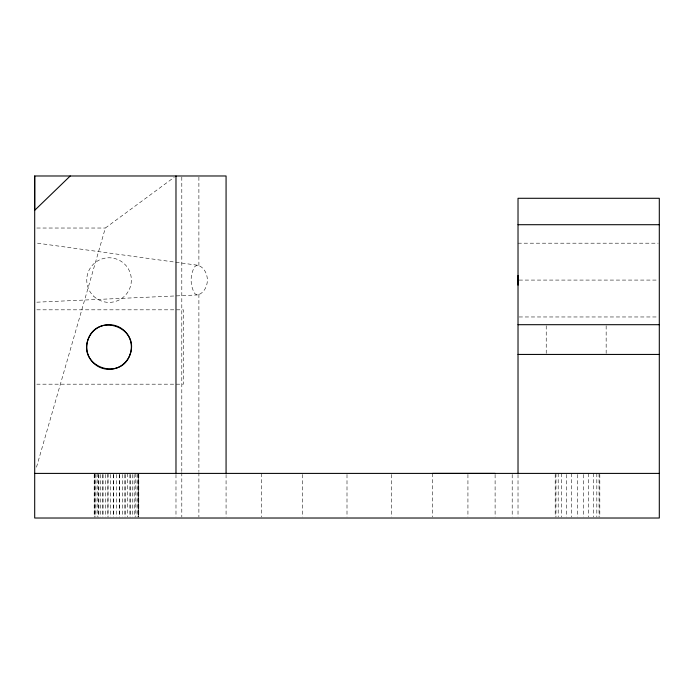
<?xml version="1.0" encoding="UTF-8"?>
<svg xmlns="http://www.w3.org/2000/svg" width="694" height="694" viewBox="0 0 694 694"><rect width="100%" height="100%" fill="white"/><g stroke="black" fill="none" stroke-linecap="round" stroke-linejoin="round"><path stroke-width="0.52" stroke-dasharray="3.47 2.6" d="M36.496 467.166L105.341 228.031L174.237 177.265M197.348 265.203L194.997 266.34C189.826 274.295 189.826 285.867 194.997 293.822L197.348 294.95L200.401 293.822C209.675 287.871 209.675 272.291 200.401 266.34L197.348 265.203L36.843 243.091M36.851 302.185L197.348 294.95M36.843 228.031L105.341 228.031M518.019 243.195L658.224 243.195M519.103 280.081L658.224 280.081M36.851 309.819L183.416 309.819L183.416 384.181L36.851 384.181M519.103 316.967L658.224 316.967M606.157 325.755L606.157 353.376M599.816 474.47L599.816 516.961M599.052 473.403L599.052 516.961M596.823 473.403L596.823 516.961M593.283 473.403L593.283 516.961M588.659 473.403L588.659 516.961M583.281 474.47L583.281 516.961M577.503 474.47L577.503 516.961M571.735 473.403L571.735 516.961M566.356 474.47L566.356 516.961M561.732 473.403L561.732 516.961M558.193 473.403L558.193 516.961M555.963 473.403L555.963 516.961M555.2 474.47L555.2 516.961M546.23 325.755L546.23 353.376M518.019 474.47L518.019 516.961M512.198 474.47L512.198 516.961M495.108 474.47L495.108 516.961M467.93 474.436L467.93 516.961M432.509 473.403L432.509 516.961M391.26 474.47L391.26 516.961M347 474.47L347 516.961M302.74 474.47L302.74 516.961M261.491 473.403L261.491 516.961M226.071 474.47L226.071 516.961M198.892 177.065L198.892 265.949M198.892 294.213L198.892 471.53M198.892 472.614L198.892 516.961M181.802 177.057L181.802 471.478M181.802 472.562L181.802 516.961M175.981 474.47L175.981 516.961M138.8 474.47L138.8 516.961M138.037 473.403L138.037 516.961M137.134 474.47L137.074 516.961M135.807 473.403L135.807 516.961M134.142 474.47L134.246 516.961M132.268 474.47L132.268 516.961M130.142 474.47L130.142 516.961M130.004 474.47L130.004 516.961M127.644 473.403L127.644 516.961M125.111 474.47L125.111 516.961M124.955 474.47L124.955 516.961M122.265 474.47L122.265 516.961M119.489 474.47L119.489 516.961M119.325 474.47L119.325 516.961M116.497 474.47L116.497 516.961M113.669 474.47L113.669 516.961M113.495 474.47L113.495 516.961M110.719 474.47L110.719 516.961M108.03 473.403L108.03 516.961M107.882 474.47L107.882 516.961M105.341 474.47L105.341 516.961M102.981 474.47L102.981 516.961M102.851 474.47L102.851 516.961M100.717 474.47L100.717 516.961M98.843 474.47L98.843 516.961M98.748 474.47L98.748 516.961M97.177 473.403L97.177 516.961M95.919 474.47L95.85 516.961M94.948 473.403L94.948 516.961M94.367 474.47L94.384 516.961M94.184 474.47L94.184 516.961M138.618 516.961L138.618 474.47L138.6 516.961M93.56 296.121A22.303 22.303 0 0 0 130.698 285.477A22.303 22.303 0 0 0 102.912 258.636A22.303 22.303 0 0 0 93.56 296.121"/><path stroke-width="1.04" d="M226.071 473.403L226.071 175.981L34.7 175.99L34.7 210.308L70.233 175.981M518.019 285.139L518.019 275.431M432.509 473.403L495.108 473.403M518.019 224.709L659.3 224.709M518.019 324.697L659.3 324.697M518.019 354.434L659.3 354.434M34.7 473.403L659.3 473.403M518.019 473.403L518.019 198.284L659.3 198.284L659.3 518.019L34.7 518.019L34.7 175.981M175.981 175.99L175.981 473.412M88.017 339.609C78.136 366.831 120.782 381.821 130.108 354.391C139.98 327.169 97.334 312.187 88.017 339.609M96.466 365.417A22.303 22.303 0 0 0 131.305 348.692A22.303 22.303 0 0 0 99.407 326.891A22.303 22.303 0 0 0 96.466 365.417"/></g></svg>
